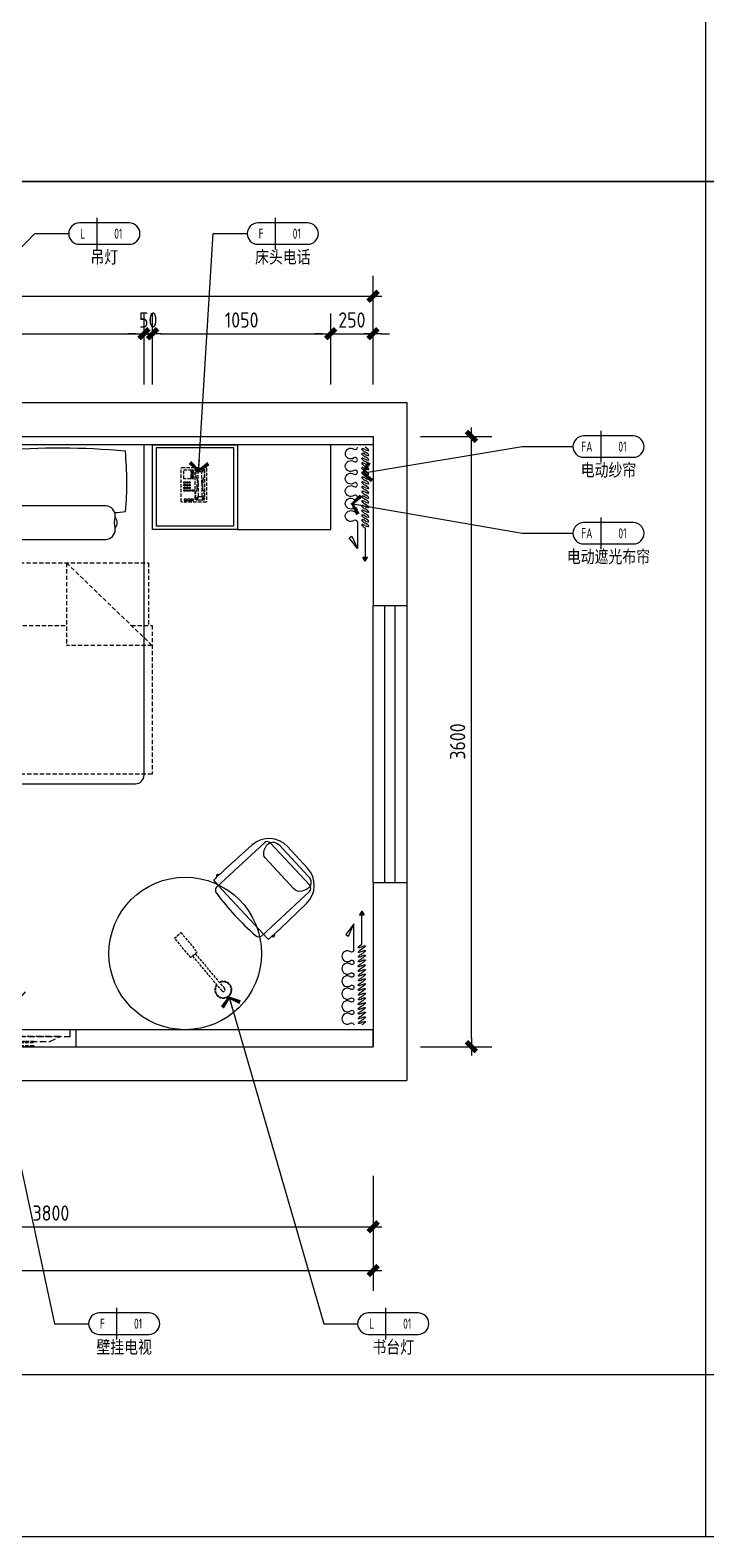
# Model space of a CAD drawing. Extents: x 220391 to 385981, y 332279 to 483868.
# Drawn here: x 251812 to 255798, y 443877 to 452768 of the extents above; entities that cross this region are included whole.
import ezdxf
from ezdxf.enums import TextEntityAlignment as Align

# ---------------------------------------------------------------- set-up
doc = ezdxf.new("R2010")
doc.units = 0
doc.header["$MEASUREMENT"] = 0
for name, pattern in [('ACAD_ISO03W100', [30, 12, -18]), ('DOM-虚线', [0.35, 0.25, -0.1]), ('HIDDEN', [0.375, 0.25, -0.125, 0, 0])]:
    doc.linetypes.add(name, pattern=pattern)
for name, color, linetype in [('0-索引文字', 50, 'Continuous'), ('2主物线', 197, 'Continuous'), ('EL-造型看线-特细(0.07)-DOM', 8, 'Continuous'), ('F-固定家具(0.25)-DOM', 2, 'Continuous'), ('F-平面灯具(0.15)-DOM', 1, 'Continuous'), ('F-活动家私(0.25)-DOM', 51, 'Continuous'), ('F-窗帘(0.12)-DOM', 120, 'Continuous'), ('墙壁', 160, 'Continuous')]:
    doc.layers.add(name, color=color, linetype=linetype)
doc.styles.add('DOM-romans.shx', font='dim.shx')
doc.styles.add('st', font='', dxfattribs={"width": 0.7})
doc.styles.add('家具平面底图$0$st', font='')
doc.styles.get('st').set_extended_font_data('SimSun')
doc.styles.get('家具平面底图$0$st').set_extended_font_data('YouYuan')
doc.dimstyles.new('DOM_DIM_1 80', dxfattribs={"dimscale": 60, "dimtxt": 1.5, "dimasz": 0.8, "dimexe": 2, "dimexo": 1.5, "dimgap": 0.6, "dimtad": 1, "dimdec": 0, "dimrnd": 5, "dimzin": 12, "dimdsep": 46, "dimtxsty": 'DOM-romans.shx', "dimblk": 'DOM_Dimension_Tick', "dimcen": 0.125, "dimclrd": 44, "dimclre": 44, "dimclrt": 50, "dimadec": 0, "dimazin": 0, "dimtfac": 1, "dimtdec": 0, "dimtix": 1, "dimtmove": 2, "dimatfit": 3, "dimldrblk": 'DOM_Leader_Arrow', "dimfxl": 0, "dimtvp": 1, "dimtolj": 1, "dimtzin": 0, "dimarcsym": 0})

# ---------------------------------------------------------------- blocks, each defined once
blk = doc.blocks.new('ehrhhh')
at = {"color": 0}
for p, q in [((304158.8, 466871.5), (304158.8, 474869.8)), ((292356.6, 467829.6), (315961.1, 467829.6))]:
    blk.add_line(p, q, dxfattribs=at)
blk.add_lwpolyline([(292356.6, 474869.8), (315961.1, 474869.8), (315961.1, 466871.5), (292356.6, 466871.5)], close=True, dxfattribs=at)
blk = doc.blocks.new('eahrhrhh')
at = {"color": 1}
blk.add_wipeout([(-900, 0), (900, 0), (900, -696.9), (926.1, -696.9), (926.1, -1065.3), (947.8, -1065.3), (947.8, -1942.7), (900, -1942.7), (900, -1950), (898.6, -1961.8), (893.2, -1975.1), (885.4, -1985.4), (874.4, -1993.6), (861.8, -1998.6), (850, -2000), (837.3, -2000), (-850, -2000), (-866.5, -1997.2), (-878.4, -1991.2), (-885.4, -1985.4), (-893.5, -1974.6), (-897.6, -1965.4), (-899.5, -1956.8), (-900, -1950)], dxfattribs=at)
at = {"color": 8, "linetype": 'HIDDEN', "ltscale": 100}
for p in [(443.2, -696.9), (947.8, -1184)]:
    blk.add_line(p, (443.2, -1184), dxfattribs=at)
blk.add_lwpolyline([(-900, 0), (-900, -1950, 0.414214), (-850, -2000), (850, -2000, 0.414214), (900, -1950), (900, 0)], format="xyb", close=True)
at = {"color": 8}
for points in [[(-720.3, -426.5, 0.307692), (-720.3, -491.5, -1.888889)], [(-144.6, -559), (-665.9, -559, -0.392708), (-720.9, -499.8, -0.035252), (-720.3, -491.5, 0.092308), (-720.3, -426.5, -0.035252), (-720.9, -418.1, -0.392708), (-665.9, -359), (-144.6, -359, -0.392708), (-89.7, -418.1, -0.035252), (-90.3, -426.5, 0.092308), (-90.3, -491.5, -0.035252), (-89.7, -499.8, -0.392708), (-144.6, -559, 27.022466)], [(-90.3, -426.5, -0.307692), (-90.3, -491.5, 1.888889)], [(99.3, -426.5, 0.307692), (99.3, -491.5, -1.888889)], [(153.7, -559), (675, -559, 0.392708), (729.9, -499.8, 0.035252), (729.3, -491.5, -0.092308), (729.3, -426.5, 0.035252), (729.9, -418.1, 0.392708), (675, -359), (153.7, -359, 0.392708), (98.8, -418.1, 0.035252), (99.3, -426.5, -0.092308), (99.3, -491.5, 0.035252), (98.8, -499.8, 0.392708), (153.7, -559, -27.022466)], [(729.3, -426.5, -0.307692), (729.3, -491.5, 1.888889)]]:
    blk.add_lwpolyline(points, format="xyb", dxfattribs=at)
at = {"color": 8, "linetype": 'HIDDEN', "ltscale": 100}
for points in [[(-918.8, -1065.3), (-918.8, -696.9), (926.1, -696.9), (926.1, -1065.3)], [(443.2, -696.9), (947.8, -1184)], [(824.8, -1065.3), (947.8, -1065.3), (947.8, -1942.7), (-940.5, -1942.7), (-940.5, -1065.3), (443.2, -1065.3)]]:
    blk.add_lwpolyline(points, dxfattribs=at)
at = {"color": 8}
for centre, radius, start, end in [((1123, -224.7), 1912.9, 174.39105, 185.04685), ((-384.8, -4244.7), 4225.5, 85.19831, 95.37714), ((-1934.1, -229), 1912.9, 354.72401, 5.85099), ((1943.1, -229), 1912.9, 174.14901, 185.27599), ((393.9, -4244.7), 4225.5, 84.62286, 94.80169), ((-1113.9, -224.7), 1912.9, 354.95315, 5.60895), ((-368.5, 3293.2), 3709.4, 263.5905, 264.59393), ((-318.5, 3293.2), 3709.4, 273.52528, 274.47157), ((327.5, 3293.2), 3709.4, 265.52843, 266.47472), ((377.5, 3293.2), 3709.4, 275.40607, 276.4095)]:
    blk.add_arc(centre, radius, start, end, dxfattribs=at)
at = {"layer": 'F-活动家私(0.25)-DOM', "color": 8, "style": '家具平面底图$0$st', "width": 0.8}
blk.add_text('1800*2000', height=100, rotation=270, dxfattribs=at).set_placement((-782.2, -1507.5), align=Align.MIDDLE_CENTER)
blk = doc.blocks.new('A$C3f9b4c59')
at = {"layer": 'F-活动家私(0.25)-DOM'}
blk.add_blockref('eahrhrhh', (0, 0), dxfattribs=at)
blk = doc.blocks.new('ehrhhsss')
at = {"layer": 'F-活动家私(0.25)-DOM', "color": 8, "linetype": 'DOM-虚线', "ltscale": 80}
for p, q in [((301231.8, 416361.5), (301234.6, 416364.4)), ((301231.8, 416163.2), (301231.8, 416361.5)), ((301234.6, 416364.4), (301378.3, 416364.4)), ((301246.1, 416298.3), (301246.1, 416351.4)), ((301246.1, 416351.4), (301287.8, 416351.4)), ((301287.8, 416351.4), (301287.8, 416298.3)), ((301292.1, 416348.6), (301292.1, 416344.2)), ((301303.6, 416348.6), (301292.1, 416348.6)), ((301292.1, 416344.2), (301303.6, 416344.2)), ((301303.6, 416339.9), (301292.1, 416339.9)), ((301292.1, 416339.9), (301292.1, 416335.6)), ((301292.1, 416335.6), (301303.6, 416335.6)), ((301303.6, 416331.3), (301292.1, 416331.3)), ((301292.1, 416331.3), (301292.1, 416327)), ((301292.1, 416327), (301303.6, 416327)), ((301303.6, 416322.7), (301292.1, 416322.7)), ((301292.1, 416322.7), (301292.1, 416318.4)), ((301303.6, 416344.2), (301303.6, 416348.6)), ((301303.6, 416335.6), (301303.6, 416339.9)), ((301303.6, 416327), (301303.6, 416331.3)), ((301303.6, 416318.4), (301303.6, 416322.7)), ((301313.7, 416352.9), (301319.4, 416360)), ((301313.7, 416179), (301313.7, 416352.9)), ((301319.4, 416355.7), (301318, 416350)), ((301318, 416350), (301318, 416311.2)), ((301318, 416350), (301330.9, 416337.1)), ((301319.4, 416360), (301362.5, 416360)), ((301325.2, 416358.6), (301319.4, 416355.7)), ((301325.2, 416358.6), (301359.6, 416358.6)), ((301332.3, 416339.9), (301325.2, 416358.6)), ((301330.9, 416337.1), (301332.3, 416339.9)), ((301330.9, 416272.4), (301330.9, 416337.1)), ((301352.5, 416339.9), (301332.3, 416339.9)), ((301352.5, 416339.9), (301359.6, 416358.6)), ((301353.9, 416337.1), (301352.5, 416339.9)), ((301366.8, 416350), (301353.9, 416337.1)), ((301353.9, 416272.4), (301353.9, 416337.1)), ((301359.6, 416358.6), (301365.4, 416355.7)), ((301362.5, 416360), (301369.7, 416352.9)), ((301365.4, 416355.7), (301366.8, 416350)), ((301366.8, 416350), (301366.8, 416311.2)), ((301369.7, 416352.9), (301369.7, 416180.4)), ((301378.3, 416364.4), (301381.2, 416361.5)), ((301381.2, 416361.5), (301381.2, 416163.2)), ((301287.8, 416298.3), (301246.1, 416298.3)), ((301247.6, 416281), (301256.2, 416281)), ((301247.6, 416272.4), (301247.6, 416281)), ((301256.2, 416272.4), (301247.6, 416272.4)), ((301247.6, 416265.2), (301256.2, 416265.2)), ((301247.6, 416256.6), (301247.6, 416265.2)), ((301256.2, 416256.6), (301247.6, 416256.6)), ((301247.6, 416249.4), (301256.2, 416249.4)), ((301247.6, 416240.8), (301247.6, 416249.4)), ((301256.2, 416240.8), (301247.6, 416240.8)), ((301247.6, 416233.6), (301256.2, 416233.6)), ((301247.6, 416225), (301247.6, 416233.6)), ((301256.2, 416281), (301256.2, 416272.4)), ((301256.2, 416265.2), (301256.2, 416256.6)), ((301256.2, 416249.4), (301256.2, 416240.8)), ((301256.2, 416233.6), (301256.2, 416225)), ((301261.9, 416281), (301270.6, 416281)), ((301261.9, 416272.4), (301261.9, 416281)), ((301270.6, 416272.4), (301261.9, 416272.4)), ((301261.9, 416265.2), (301270.6, 416265.2)), ((301261.9, 416256.6), (301261.9, 416265.2)), ((301270.6, 416256.6), (301261.9, 416256.6)), ((301261.9, 416249.4), (301270.6, 416249.4)), ((301261.9, 416240.8), (301261.9, 416249.4)), ((301270.6, 416240.8), (301261.9, 416240.8)), ((301261.9, 416233.6), (301270.6, 416233.6)), ((301261.9, 416225), (301261.9, 416233.6)), ((301270.6, 416281), (301270.6, 416272.4)), ((301270.6, 416265.2), (301270.6, 416256.6)), ((301270.6, 416249.4), (301270.6, 416240.8)), ((301270.6, 416233.6), (301270.6, 416225)), ((301276.3, 416272.4), (301276.3, 416281)), ((301276.3, 416281), (301284.9, 416281)), ((301284.9, 416272.4), (301276.3, 416272.4)), ((301276.3, 416265.2), (301284.9, 416265.2)), ((301276.3, 416256.6), (301276.3, 416265.2)), ((301284.9, 416256.6), (301276.3, 416256.6)), ((301276.3, 416240.8), (301276.3, 416249.4)), ((301276.3, 416249.4), (301284.9, 416249.4)), ((301284.9, 416240.8), (301276.3, 416240.8)), ((301276.3, 416233.6), (301284.9, 416233.6)), ((301276.3, 416225), (301276.3, 416233.6)), ((301284.9, 416281), (301284.9, 416272.4)), ((301284.9, 416265.2), (301284.9, 416256.6)), ((301284.9, 416249.4), (301284.9, 416240.8)), ((301284.9, 416233.6), (301284.9, 416225)), ((301292.1, 416318.4), (301303.6, 416318.4)), ((301303.6, 416314.1), (301292.1, 416314.1)), ((301292.1, 416314.1), (301292.1, 416309.8)), ((301292.1, 416309.8), (301303.6, 416309.8)), ((301303.6, 416305.4), (301292.1, 416305.4)), ((301292.1, 416305.4), (301292.1, 416301.1)), ((301292.1, 416301.1), (301303.6, 416301.1)), ((301293.6, 416225), (301293.6, 416233.6)), ((301293.6, 416233.6), (301305, 416233.6)), ((301303.6, 416309.8), (301303.6, 416314.1)), ((301303.6, 416301.1), (301303.6, 416305.4)), ((301305, 416233.6), (301305, 416225)), ((301318, 416311.2), (301320.9, 416304)), ((301320.9, 416304), (301325.2, 416296.8)), ((301320.9, 416227.9), (301325.2, 416235)), ((301325.2, 416296.8), (301326.6, 416286.8)), ((301325.2, 416235), (301326.6, 416245.1)), ((301326.6, 416286.8), (301326.6, 416272.4)), ((301326.6, 416245.1), (301326.6, 416272.4)), ((301330.9, 416272.4), (301330.9, 416194.8)), ((301353.9, 416272.4), (301353.9, 416194.8)), ((301359.6, 416296.8), (301358.2, 416286.8)), ((301358.2, 416286.8), (301358.2, 416272.4)), ((301358.2, 416245.1), (301358.2, 416272.4)), ((301359.6, 416235), (301358.2, 416245.1)), ((301364, 416304), (301359.6, 416296.8)), ((301364, 416227.9), (301359.6, 416235)), ((301366.8, 416311.2), (301364, 416304)), ((301234.6, 416160.3), (301231.8, 416163.2)), ((301378.3, 416160.3), (301234.6, 416160.3)), ((301256.2, 416225), (301247.6, 416225)), ((301249, 416179), (301249, 416170.4)), ((301263.4, 416179), (301249, 416179)), ((301249, 416170.4), (301263.4, 416170.4)), ((301270.6, 416225), (301261.9, 416225)), ((301263.4, 416170.4), (301263.4, 416179)), ((301269.1, 416179), (301269.1, 416170.4)), ((301283.5, 416179), (301269.1, 416179)), ((301269.1, 416170.4), (301283.5, 416170.4)), ((301284.9, 416225), (301276.3, 416225)), ((301283.5, 416170.4), (301283.5, 416179)), ((301303.6, 416179), (301289.2, 416179)), ((301289.2, 416179), (301289.2, 416170.4)), ((301289.2, 416170.4), (301303.6, 416170.4)), ((301305, 416225), (301293.6, 416225)), ((301303.6, 416170.4), (301303.6, 416179)), ((301320.9, 416171.8), (301313.7, 416179)), ((301318, 416220.7), (301320.9, 416227.9)), ((301318, 416181.9), (301318, 416220.7)), ((301318, 416181.9), (301330.9, 416194.8)), ((301319.4, 416176.1), (301318, 416181.9)), ((301325.2, 416173.3), (301319.4, 416176.1)), ((301341.1, 416171.8), (301320.9, 416171.8)), ((301362.5, 416171.8), (301320.9, 416171.8)), ((301332.3, 416191.9), (301325.2, 416173.3)), ((301325.2, 416173.3), (301341, 416173.3)), ((301325.2, 416173.3), (301359.6, 416173.3)), ((301330.9, 416194.8), (301332.3, 416191.9)), ((301352.5, 416191.9), (301332.3, 416191.9)), ((301353.9, 416194.8), (301352.5, 416191.9)), ((301352.5, 416191.9), (301359.6, 416173.3)), ((301366.8, 416181.9), (301353.9, 416194.8)), ((301359.6, 416173.3), (301365.4, 416176.1)), ((301369.7, 416180.4), (301362.5, 416171.8)), ((301366.8, 416220.7), (301364, 416227.9)), ((301365.4, 416176.1), (301366.8, 416181.9)), ((301366.8, 416181.9), (301366.8, 416220.7)), ((301381.2, 416163.2), (301378.3, 416160.3))]:
    blk.add_line(p, q, dxfattribs=at)
blk = doc.blocks.new('A$C1b9db060')
blk.add_lwpolyline([(-138.9, 264.5, 0.007594), (-151.5, 265.1, 0.00592), (-176.7, 265.6, 0.006339), (-227.1, 265.4), (-470.9, 261.5, 0.409863), (-633, 97.2), (-633, -96.8, 0.409863), (-470.9, -261.2), (-227.1, -265, 0.005917), (-176.7, -265.3, 0.006762), (-151.5, -264.7, 0.007594), (-138.9, -264.2)], format="xyb")
for points in [[(-111.1, 217.6), (-539.2, 217.6)], [(-126.6, 262.6), (-126.6, 262.1)], [(-126.6, 262.1), (-126.6, 250.7), (-126.6, 217.6)], [(-126.6, 218.2), (-126.6, 217.7)], [(-567.2, 188.3), (-567.2, -188.3)], [(-539.2, -217.6), (-111.1, -217.6)], [(-126.6, -261.8), (-126.6, -217.6)], [(-126.6, -261.8), (-126.6, -262.3)]]:
    blk.add_lwpolyline(points)
at = {"color": 8}
for points in [[(-179, 265.6), (-173.8, 272.5)], [(-126.6, -218), (-126.6, -217.6), (-126.6, 217.7)], [(-600.8, -141.4), (-600.8, 135.3)], [(-525, 191.8), (-504.5, 182.7)], [(-474.6, 135.3), (-474.6, -141.4)], [(-504.5, -182.3), (-535.5, -195)], [(-173.8, -272.2), (-179, -265.3)]]:
    blk.add_lwpolyline(points, dxfattribs=at)
for points in [[(-159.6, 265.3, 0.509249), (-167.3, 275.8, 0.497128), (-175, 265.6)], [(-175, -265.3, 0.497067), (-167.3, -275.5, 0.509249), (-159.6, -265)]]:
    blk.add_lwpolyline(points, format="xyb", dxfattribs=at)
blk.add_arc((-1823.6, 0), 1750.6, 353.82571, 6.17429)
for points in [[(-539.2, 217.6), (-554.6, 217.6), (-567.2, 204.4), (-567.2, 188.3)], [(-129.6, 263.6), (-132.7, 264.1), (-135.8, 264.3), (-138.9, 264.5)], [(-126.6, 262.6), (-126.6, 264.6), (-128.5, 263.5), (-129.6, 263.6)], [(-83.2, 188.3), (-85, 204.3), (-95.7, 217.6), (-111.1, 217.6)], [(-567.2, -188.3), (-567.2, -204.4), (-554.6, -217.6), (-539.2, -217.6)], [(-111.1, -217.6), (-95.7, -217.6), (-84.8, -204.3), (-83.2, -188.3)], [(-138.9, -264.2), (-135.8, -264), (-132.7, -263.8), (-129.6, -263.3)], [(-129.6, -263.3), (-128.5, -263.1), (-126.6, -264.2), (-126.6, -262.3)]]:
    blk.add_open_spline(points, degree=3)
for points in [[(-175.3, 268.4), (-175.3, 268.4), (-175.3, 268.3), (-175.3, 268.3)], [(-600.8, 135.3), (-600, 171), (-584.8, 194), (-546.5, 196.5)], [(-546.5, 196.5), (-535.5, 195.3), (-530.7, 194.1), (-525, 191.8)], [(-504.5, 182.7), (-484.6, 171.6), (-475.5, 155.4), (-474.6, 135.3)], [(-535.5, -195), (-571.8, -200.3), (-598, -178.5), (-600.8, -141.4)], [(-474.6, -141.4), (-475.4, -156.3), (-484.8, -170.1), (-504.5, -182.3)], [(-175.3, -267.9), (-175.3, -268), (-175.3, -268), (-175.3, -268.1)]]:
    blk.add_open_spline(points, degree=3, dxfattribs=at)
blk = doc.blocks.new('布帘及纱帘平面-DW')
at = {"layer": 'F-窗帘(0.12)-DOM', "color": 1, "linetype": 'Continuous'}
for p, q in [((-670, -32791.5), (-515.2, -32791.5)), ((-515.2, -32791.5), (-578.7, -32743.6)), ((-637.2, -32837.5), (-441.5, -32837.5))]:
    blk.add_line(p, q, dxfattribs=at)
at = {"layer": 'F-窗帘(0.12)-DOM', "color": 1, "linetype": 'Continuous', "flags": 128}
for points in [[(-965.3, -32791.5, -0.608416), (-975.9, -32771.1, 0.608416), (-1002.2, -32720.2, 0.608416), (-1028.5, -32771.1, -1.932003), (-1049.7, -32771.1, 0.608416), (-1076, -32720.3, 0.608416), (-1102.3, -32771.1, -0.608485), (-1112.9, -32791.6, -0.608485)], [(-670, -32791.5, -0.608416), (-680.6, -32771.1, 0.608416), (-707, -32720.2, 0.608416), (-733.3, -32771.1, -1.932003), (-754.4, -32771.1, 0.608416), (-780.8, -32720.2, 0.608416), (-807.1, -32771.1, -1.932003), (-828.2, -32771.1, 0.608416), (-854.6, -32720.2, 0.608416), (-880.9, -32771.1, -1.932003), (-902, -32771.1, 0.608416), (-928.4, -32720.2, 0.608416), (-954.7, -32771.1, -0.608416), (-965.3, -32791.5, 0.608416)]]:
    blk.add_lwpolyline(points, format="xyb", dxfattribs=at)
at = {"layer": 'F-窗帘(0.12)-DOM', "color": 1, "linetype": 'Continuous'}
for points in [[(-578.7, -32743.6), (-588, -32758.8), (-515.2, -32791.5)], [(-441.5, -32837.5), (-461.9, -32824.2), (-466.2, -32828.4), (-441.5, -32837.5)], [(-441.5, -32837.5), (-461.9, -32850.9), (-466.2, -32846.6), (-441.5, -32837.5)]]:
    blk.add_lwpolyline(points, dxfattribs=at)
at = {"layer": 'F-窗帘(0.12)-DOM', "color": 1, "linetype": 'Continuous', "extrusion": (0, 0, -1)}
for centre, start_param, end_param in [((-1105.9, -32837.6), 1.716714, 4.858306), ((-1091.9, -32837.6), -1.424879, 1.716714), ((-1077.9, -32837.6), 1.716714, 4.858306), ((-1063.9, -32837.6), -1.424879, 1.716714), ((-1049.9, -32837.6), 1.716714, 4.858306), ((-1036, -32837.6), -1.424879, 1.716714), ((-1022, -32837.6), 1.716714, 4.858306), ((-1008, -32837.6), -1.424879, 1.716714), ((-994, -32837.6), 1.716714, 4.858306), ((-980, -32837.6), -1.424879, 1.716714), ((-966, -32837.6), 1.716714, 4.858306), ((-952, -32837.6), -1.424879, 1.716714), ((-938, -32837.6), 1.716714, 4.858306), ((-924, -32837.6), -1.424879, 1.716714), ((-910, -32837.6), 1.716714, 4.858306), ((-896, -32837.6), -1.424879, 1.716714), ((-882, -32837.6), 1.716714, 4.858306), ((-868.1, -32837.6), -1.424879, 1.716714), ((-854.1, -32837.6), 1.716714, 4.858306), ((-840.1, -32837.6), -1.424879, 1.716714), ((-826.1, -32837.6), 1.716714, 4.858306), ((-812.1, -32837.6), -1.424879, 1.716714), ((-798.1, -32837.6), 1.716714, 4.858306), ((-784.1, -32837.6), -1.424879, 1.716714), ((-770.1, -32837.6), 1.716714, 4.858306), ((-756.1, -32837.6), -1.424879, 1.716714), ((-742.1, -32837.6), 1.716714, 4.858306), ((-728.1, -32837.6), -1.424879, 1.716714), ((-714.1, -32837.6), 1.716714, 4.858306), ((-700.2, -32837.6), -1.424879, 1.716714), ((-686.2, -32837.6), 1.716714, 4.858306), ((-672.2, -32837.6), -1.424879, 1.716714), ((-658.2, -32837.6), 1.716714, 4.858306), ((-644.2, -32837.5), -1.424879, 1.716714)]:
    blk.add_ellipse(centre, major_axis=(-12, 20.8), ratio=0.254545, start_param=start_param, end_param=end_param, dxfattribs=at)
blk = doc.blocks.new('dfsgdgfaag')
at = {"layer": 'EL-造型看线-特细(0.07)-DOM', "color": 250, "linetype": 'DOM-虚线', "ltscale": 80}
for p, q in [((-158.7, -6), (158.2, -30)), ((-158.2, 0), (158.7, -24))]:
    blk.add_line(p, q, dxfattribs=at)
for points in [[(-250, -6), (250, -6), (250, 0), (-250, 0)], [(250, -30), (-250, -30), (-250, -24), (250, -24)]]:
    blk.add_lwpolyline(points, close=True, dxfattribs=at)
for centre, radius in [((-158.4, -3), 5), ((-158.4, -3), 3), ((158.4, -27), 5), ((158.4, -27), 3)]:
    blk.add_circle(centre, radius, dxfattribs=at)
blk = doc.blocks.new('A$Cb127100c')
at = {"layer": 'F-固定家具(0.25)-DOM', "color": 8, "linetype": 'DOM-虚线', "ltscale": 150}
for q in [(-204.8, 226.9), (204.8, 226.9)]:
    blk.add_line((0, 0), q, dxfattribs=at)
for points in [[(-464.5, 0), (464.5, 0), (464.5, -40), (-464.5, -40)], [(-404.5, -40), (404.5, -40), (344.5, -70), (-344.5, -70)]]:
    blk.add_lwpolyline(points, close=True, dxfattribs=at)
at = {"layer": 'EL-造型看线-特细(0.07)-DOM', "color": 250, "rotation": 180}
blk.add_blockref('dfsgdgfaag', (0, -100), dxfattribs=at)
blk = doc.blocks.new('DOM_Dimension_Tick')
at = {"color": 0, "linetype": 'ByBlock'}
for p, q in [((-1.09, 0), (0, 0)), ((0, 0), (1.09, 0))]:
    blk.add_line(p, q, dxfattribs=at)
at = {"color": 0, "linetype": 'Continuous', "const_width": 0.608}
blk.add_lwpolyline([(-0.61, -0.61), (0.61, 0.61)], dxfattribs=at)
blk = doc.blocks.new('*D908')
at = {"color": 44, "lineweight": -2, "transparency": 16777216}
for p, q in [((250683.6, 450676.9), (250683.6, 451096.9)), ((252483.6, 450676.9), (252483.6, 451096.9)), ((250731.6, 450976.9), (252435.6, 450976.9))]:
    blk.add_line(p, q, dxfattribs=at)
at = {"layer": 'Defpoints', "color": 0, "transparency": 16777216}
for p in [(252483.6, 450976.9), (250683.6, 450320.9), (252483.6, 450320.9, 0)]:
    blk.add_point(p, dxfattribs=at)
at = {"color": 44, "lineweight": -2, "transparency": 16777216, "xscale": 48, "yscale": 48, "zscale": 48, "rotation": 180}
blk.add_blockref('DOM_Dimension_Tick', (250683.6, 450976.9), dxfattribs=at)
at = {"color": 44, "lineweight": -2, "transparency": 16777216, "xscale": 48, "yscale": 48, "zscale": 48}
blk.add_blockref('DOM_Dimension_Tick', (252483.6, 450976.9), dxfattribs=at)
at = {"color": 50, "transparency": 16777216, "insert": (251583.6, 451057.9), "char_height": 90, "attachment_point": 5, "style": 'DOM-romans.shx'}
blk.add_mtext('\\A1;1800', dxfattribs=at)
blk = doc.blocks.new('DOM_Leader_Arrow')
at = {"color": 0, "linetype": 'ByBlock'}
blk.add_line((0, 0), (-1.5, 0), dxfattribs=at)
for points in [[(-1.29, 1), (-0.89, 1.28), (-0.36, 0), (0, 0)], [(-1.29, -1), (-0.89, -1.28), (-0.36, 0), (0, 0)]]:
    blk.add_solid(points, dxfattribs=at)
blk = doc.blocks.new('*D909')
at = {"color": 44, "lineweight": -2, "transparency": 16777216}
for p, q in [((252483.6, 450676.9), (252483.6, 451096.9)), ((252533.6, 450676.9), (252533.6, 451096.9)), ((252435.6, 450976.9), (252387.6, 450976.9)), ((252483.6, 450976.9), (252533.6, 450976.9)), ((252581.6, 450976.9), (252629.6, 450976.9))]:
    blk.add_line(p, q, dxfattribs=at)
at = {"layer": 'Defpoints', "color": 0, "transparency": 16777216}
for p in [(252533.6, 450976.9), (252483.6, 450320.9, 0), (252533.6, 450320.9)]:
    blk.add_point(p, dxfattribs=at)
at = {"color": 44, "lineweight": -2, "transparency": 16777216, "xscale": 48, "yscale": 48, "zscale": 48}
blk.add_blockref('DOM_Dimension_Tick', (252483.6, 450976.9), dxfattribs=at)
at = {"color": 44, "lineweight": -2, "transparency": 16777216, "xscale": 48, "yscale": 48, "zscale": 48, "rotation": 180}
blk.add_blockref('DOM_Dimension_Tick', (252533.6, 450976.9), dxfattribs=at)
at = {"color": 50, "transparency": 16777216, "insert": (252508.6, 451057.9), "char_height": 90, "attachment_point": 5, "style": 'DOM-romans.shx'}
blk.add_mtext('\\A1;50', dxfattribs=at)
blk = doc.blocks.new('*D910')
at = {"color": 44, "lineweight": -2, "transparency": 16777216}
for p, q in [((252533.6, 450676.9), (252533.6, 451096.9)), ((253585, 450676.9), (253585, 451096.9)), ((252581.6, 450976.9), (253537, 450976.9))]:
    blk.add_line(p, q, dxfattribs=at)
at = {"layer": 'Defpoints', "color": 0, "transparency": 16777216}
for p in [(253585, 450976.9), (252533.6, 450320.9), (253585, 450320.9)]:
    blk.add_point(p, dxfattribs=at)
at = {"color": 44, "lineweight": -2, "transparency": 16777216, "xscale": 48, "yscale": 48, "zscale": 48, "rotation": 180}
blk.add_blockref('DOM_Dimension_Tick', (252533.6, 450976.9), dxfattribs=at)
at = {"color": 44, "lineweight": -2, "transparency": 16777216, "xscale": 48, "yscale": 48, "zscale": 48}
blk.add_blockref('DOM_Dimension_Tick', (253585, 450976.9), dxfattribs=at)
at = {"color": 50, "transparency": 16777216, "insert": (253059.3, 451057.9), "char_height": 90, "attachment_point": 5, "style": 'DOM-romans.shx'}
blk.add_mtext('\\A1;1050', dxfattribs=at)
blk = doc.blocks.new('*D911')
at = {"color": 44, "lineweight": -2, "transparency": 16777216}
for p, q in [((253585, 450676.9), (253585, 451096.9)), ((253835, 450676.9), (253835, 451096.9)), ((253537, 450976.9), (253489, 450976.9)), ((253585, 450976.9), (253835, 450976.9)), ((253883, 450976.9), (253931, 450976.9))]:
    blk.add_line(p, q, dxfattribs=at)
at = {"layer": 'Defpoints', "color": 0, "transparency": 16777216}
for p in [(253835, 450976.9), (253585, 450320.9), (253835, 450320.9)]:
    blk.add_point(p, dxfattribs=at)
at = {"color": 44, "lineweight": -2, "transparency": 16777216, "xscale": 48, "yscale": 48, "zscale": 48}
blk.add_blockref('DOM_Dimension_Tick', (253585, 450976.9), dxfattribs=at)
at = {"color": 44, "lineweight": -2, "transparency": 16777216, "xscale": 48, "yscale": 48, "zscale": 48, "rotation": 180}
blk.add_blockref('DOM_Dimension_Tick', (253835, 450976.9), dxfattribs=at)
at = {"color": 50, "transparency": 16777216, "insert": (253710, 451057.9), "char_height": 90, "attachment_point": 5, "style": 'DOM-romans.shx'}
blk.add_mtext('\\A1;250', dxfattribs=at)
blk = doc.blocks.new('*D912')
at = {"color": 44, "lineweight": -2, "transparency": 16777216}
for p, q in [((246533.7, 450897.8), (246533.7, 451317.8)), ((253835, 450897.8), (253835, 451317.8)), ((246581.7, 451197.8), (253787, 451197.8))]:
    blk.add_line(p, q, dxfattribs=at)
at = {"layer": 'Defpoints', "color": 0, "transparency": 16777216}
for p in [(253835, 451197.8), (246533.7, 450798.8), (253835, 450798.8)]:
    blk.add_point(p, dxfattribs=at)
at = {"color": 44, "lineweight": -2, "transparency": 16777216, "xscale": 48, "yscale": 48, "zscale": 48, "rotation": 180}
blk.add_blockref('DOM_Dimension_Tick', (246533.7, 451197.8), dxfattribs=at)
at = {"color": 44, "lineweight": -2, "transparency": 16777216, "xscale": 48, "yscale": 48, "zscale": 48}
blk.add_blockref('DOM_Dimension_Tick', (253835, 451197.8), dxfattribs=at)
at = {"color": 50, "transparency": 16777216, "insert": (250184.4, 451278.8), "char_height": 90, "attachment_point": 5, "style": 'DOM-romans.shx'}
blk.add_mtext('\\A1;7300', dxfattribs=at)
blk = doc.blocks.new('*D921')
at = {"color": 44, "lineweight": -2, "transparency": 16777216}
for p, q in [((250033.7, 446006.5), (250033.7, 445586.5)), ((253835, 446006.5), (253835, 445586.5)), ((250081.7, 445706.5), (253787, 445706.5))]:
    blk.add_line(p, q, dxfattribs=at)
at = {"layer": 'Defpoints', "color": 0, "transparency": 16777216}
for p in [(250033.7, 447440.7), (253835, 446890.7), (253835, 445706.5)]:
    blk.add_point(p, dxfattribs=at)
at = {"color": 44, "lineweight": -2, "transparency": 16777216, "xscale": 48, "yscale": 48, "zscale": 48, "rotation": 180}
blk.add_blockref('DOM_Dimension_Tick', (250033.7, 445706.5), dxfattribs=at)
at = {"color": 44, "lineweight": -2, "transparency": 16777216, "xscale": 48, "yscale": 48, "zscale": 48}
blk.add_blockref('DOM_Dimension_Tick', (253835, 445706.5), dxfattribs=at)
at = {"color": 50, "transparency": 16777216, "insert": (251934.4, 445787.5), "char_height": 90, "attachment_point": 5, "style": 'DOM-romans.shx'}
blk.add_mtext('\\A1;3800', dxfattribs=at)
blk = doc.blocks.new('*D922')
at = {"color": 44, "lineweight": -2, "transparency": 16777216}
for p, q in [((246333.7, 445706.5), (246333.7, 445328.9)), ((253835, 445706.5), (253835, 445328.9)), ((246381.7, 445448.9), (253787, 445448.9))]:
    blk.add_line(p, q, dxfattribs=at)
at = {"layer": 'Defpoints', "color": 0, "transparency": 16777216}
for p in [(246333.7, 445796.5), (253835, 445796.5), (253835, 445448.9)]:
    blk.add_point(p, dxfattribs=at)
at = {"color": 44, "lineweight": -2, "transparency": 16777216, "xscale": 48, "yscale": 48, "zscale": 48, "rotation": 180}
blk.add_blockref('DOM_Dimension_Tick', (246333.7, 445448.9), dxfattribs=at)
at = {"color": 44, "lineweight": -2, "transparency": 16777216, "xscale": 48, "yscale": 48, "zscale": 48}
blk.add_blockref('DOM_Dimension_Tick', (253835, 445448.9), dxfattribs=at)
at = {"color": 50, "transparency": 16777216, "insert": (250084.4, 445529.9), "char_height": 90, "attachment_point": 5, "style": 'DOM-romans.shx'}
blk.add_mtext('\\A1;7500', dxfattribs=at)
blk = doc.blocks.new('*D923')
at = {"color": 44, "lineweight": -2, "transparency": 16777216}
for p, q in [((254114.9, 450370.9), (254534.9, 450370.9)), ((254414.9, 446817.4), (254414.9, 450322.9)), ((254114.9, 446769.4), (254534.9, 446769.4))]:
    blk.add_line(p, q, dxfattribs=at)
at = {"layer": 'Defpoints', "color": 0, "transparency": 16777216}
for p in [(253835, 450370.9), (254414.9, 450370.9), (253835, 446769.4)]:
    blk.add_point(p, dxfattribs=at)
at = {"color": 44, "lineweight": -2, "transparency": 16777216, "xscale": 48, "yscale": 48, "zscale": 48}
for p, rotation in [((254414.9, 450370.9), 90), ((254414.9, 446769.4), 270)]:
    blk.add_blockref('DOM_Dimension_Tick', p, dxfattribs=dict(at, rotation=rotation))
at = {"color": 50, "transparency": 16777216, "insert": (254333.9, 448570.1), "char_height": 90, "attachment_point": 5, "rotation": 90, "style": 'DOM-romans.shx'}
blk.add_mtext('\\A1;3600', dxfattribs=at)
blk = doc.blocks.new('A$Cfbbf359a')
at = {"layer": 'F-平面灯具(0.15)-DOM', "linetype": 'DOM-虚线', "ltscale": 60}
blk.add_lwpolyline([(-385.4, 166.9), (-244.5, 115.6), (-261.6, 68.6), (-402.5, 119.9)], close=True, dxfattribs=at)
blk.add_lwpolyline([(-249.6, 101.5), (3.4, 9.4, -1), (-3.4, -9.4), (-256.5, 82.7)], format="xyb", close=True, dxfattribs=at)
for radius in [50, 47]:
    blk.add_arc((0, 0), radius, 171.53696, 148.46304, dxfattribs=at)
blk = doc.blocks.new('DOM-立面家具标注符号-002')
blk.add_line((0, 3.1), (0, -3.1))
at = {"color": 150}
blk.add_lwpolyline([(-3.4, 2.1, 1), (-3.4, -2.1), (6.4, -2.1, 1), (6.4, 2.1)], format="xyb", close=True, dxfattribs=at)
at = {"style": 'st', "width": 0.8, "flags": 4}
blk.add_attdef('ITEM6', text='', height=2.5, dxfattribs=at).set_placement((-6, 0), align=Align.MIDDLE_RIGHT)
at = {"style": 'DOM-romans.shx', "width": 0.8}
for tag, flags, p in [('NUM1', 12, (-2.75, 0)), ('NUM2', 4, (4.25, 0)), ('NUM4', 4, (1.5, -4.6)), ('NUM5', 4, (1.5, -7.6))]:
    blk.add_attdef(tag, text='', height=2, dxfattribs=dict(at, flags=flags)).set_placement(p, align=Align.MIDDLE)
at = {"style": 'st', "width": 0.8, "flags": 4}
blk.add_attdef('NUM3', text='', height=2.5, dxfattribs=at).set_placement((9, 0), align=Align.MIDDLE_LEFT)
blk.add_attdef('NUM7', text='', height=2.5, dxfattribs=at).set_placement((1.5, -10.85), align=Align.MIDDLE_CENTER)
blk = doc.blocks.new('DOM-立面家具标注符号')
blk.add_line((0, 3.1), (0, -3.1))
at = {"color": 150}
blk.add_lwpolyline([(-3.4, 2.1, 1), (-3.4, -2.1), (6.4, -2.1, 1), (6.4, 2.1)], format="xyb", close=True, dxfattribs=at)
at = {"style": 'st', "width": 0.8, "flags": 4}
blk.add_attdef('ITEM5', text='', height=2.5, dxfattribs=at).set_placement((-6, 0), align=Align.MIDDLE_RIGHT)
at = {"style": 'DOM-romans.shx', "width": 0.8}
for tag, flags, p in [('NUM1', 12, (-2.75, 0)), ('NUM2', 4, (4.25, 0)), ('NUM4', 4, (1.5, -4.6))]:
    blk.add_attdef(tag, text='', height=2, dxfattribs=dict(at, flags=flags)).set_placement(p, align=Align.MIDDLE)
at = {"style": 'st', "width": 0.8, "flags": 4}
blk.add_attdef('NUM3', text='', height=2.5, dxfattribs=at).set_placement((9, 0), align=Align.MIDDLE_LEFT)
blk.add_attdef('NUM6', text='', height=2.5, dxfattribs=at).set_placement((1.5, -8.35), align=Align.MIDDLE_CENTER)

msp = doc.modelspace()

# ---------------------------------------------------------------- linework, layer by layer
at = {"color": 4}
for p, q in [((253835, 449372.4), (254035, 449372.4)), ((253835, 447739.1), (254035, 447739.1)), ((253835, 447739.1), (253835, 446769.4)), ((254035, 447739.1), (254035, 446569.4)), ((247633.7, 446769.4), (253835, 446769.4)), ((247633.7, 446569.4), (254035, 446569.4))]:
    msp.add_line(p, q, dxfattribs=at)
at = {"color": 3}
for p, q in [((253835, 447739.1), (253835, 449372.4)), ((254035, 449372.4), (254035, 447739.1))]:
    msp.add_line(p, q, dxfattribs=at)
at = {"color": 8}
msp.add_line((252080.6, 446869.4), (251086.6, 446869.4), dxfattribs=at)
at = {"color": 1}
for p, q in [((252080.6, 446869.4), (252080.6, 446769.4)), ((253835, 446869.4), (252080.6, 446869.4)), ((253835, 446769.4), (253835, 446869.4))]:
    msp.add_line(p, q, dxfattribs=at)
at = {"color": 4}
msp.add_lwpolyline([(246733.7, 448419.4), (246333.7, 448419.4), (246333.7, 450570.9), (254035, 450570.9), (254035, 449372.4)], dxfattribs=at)
at = {"color": 2}
msp.add_lwpolyline([(253585, 450320.9), (253034.3, 450320.9), (253034.3, 449820.9), (253585, 449820.9)], close=True, dxfattribs=at)
msp.add_circle((252726.6, 447319.4), 450, dxfattribs=at)
at = {"layer": '2主物线', "color": 3}
for p, q in [((253905, 447739.1), (253905, 449372.4)), ((253965, 447739.1), (253965, 449372.4))]:
    msp.add_line(p, q, dxfattribs=at)

# ---------------------------------------------------------------- block references
at = {"color": 4}
for name, p in [('ehrhhh', (-48360.7, -14996.6)), ('ehrhhh', (-48360.7, -22995)), ('ehrhhsss', (-48528.5, 33822.3, -1044096.2))]:
    msp.add_blockref(name, p, dxfattribs=at)
at = {"color": 4, "rotation": 329.943555993677}
msp.add_blockref('A$Cfbbf359a', (252951.4, 447104.9, 0), dxfattribs=at)
at = {"color": 1, "xscale": -1}
msp.add_blockref('A$Cb127100c', (251583.6, 446869.4), dxfattribs=at)
at = {"layer": '0-索引文字'}
ref = msp.add_blockref('DOM-立面家具标注符号-002', (252204.6, 451567.5), dxfattribs=dict(at, xscale=30, yscale=30, zscale=30))
ref.add_attrib('NUM1', 'L', dxfattribs={"layer": '0', "height": 60, "style": 'DOM-romans.shx', "width": 0.8}).set_placement((252122.1, 451567.5), align=Align.MIDDLE)
ref.add_attrib('NUM2', '01', dxfattribs={"layer": '0', "height": 60, "style": 'DOM-romans.shx', "width": 0.8}).set_placement((252332.1, 451567.5), align=Align.MIDDLE)
ref.add_attrib('NUM7', '吊灯', dxfattribs={"layer": '0', "height": 75, "style": 'st', "width": 0.8}).set_placement((252249.6, 451429.5), align=Align.MIDDLE_CENTER)
ref = msp.add_blockref('DOM-立面家具标注符号-002', (253257.3, 451567.5, -1044096.2), dxfattribs=dict(at, xscale=30, yscale=30, zscale=30))
ref.add_attrib('NUM1', 'F', dxfattribs={"layer": '0', "height": 60, "style": 'DOM-romans.shx', "width": 0.8}).set_placement((253174.8, 451567.5, -1044096.2), align=Align.MIDDLE)
ref.add_attrib('NUM2', '01', dxfattribs={"layer": '0', "height": 60, "style": 'DOM-romans.shx', "width": 0.8}).set_placement((253384.8, 451567.5, -1044096.2), align=Align.MIDDLE)
ref.add_attrib('NUM7', '床头电话', dxfattribs={"layer": '0', "height": 75, "style": 'st', "width": 0.8}).set_placement((253302.3, 451429.5, -1044096.2), align=Align.MIDDLE_CENTER)
ref = msp.add_blockref('DOM-立面家具标注符号-002', (255178.6, 450310.4), dxfattribs=dict(at, xscale=30, yscale=30, zscale=30))
ref.add_attrib('NUM1', 'FA', dxfattribs={"layer": '0', "height": 60, "style": 'DOM-romans.shx', "width": 0.8}).set_placement((255096.1, 450310.4), align=Align.MIDDLE)
ref.add_attrib('NUM2', '01', dxfattribs={"layer": '0', "height": 60, "style": 'DOM-romans.shx', "width": 0.8}).set_placement((255306.1, 450310.4), align=Align.MIDDLE)
ref.add_attrib('NUM7', '电动纱帘', dxfattribs={"layer": '0', "height": 75, "style": 'st', "width": 0.8}).set_placement((255223.6, 450172.4), align=Align.MIDDLE_CENTER)
ref = msp.add_blockref('DOM-立面家具标注符号-002', (255178.6, 449799.3), dxfattribs=dict(at, xscale=30, yscale=30, zscale=30))
ref.add_attrib('NUM1', 'FA', dxfattribs={"layer": '0', "height": 60, "style": 'DOM-romans.shx', "width": 0.8}).set_placement((255096.1, 449799.3), align=Align.MIDDLE)
ref.add_attrib('NUM2', '01', dxfattribs={"layer": '0', "height": 60, "style": 'DOM-romans.shx', "width": 0.8}).set_placement((255306.1, 449799.3), align=Align.MIDDLE)
ref.add_attrib('NUM7', '电动遮光布帘', dxfattribs={"layer": '0', "height": 75, "style": 'st', "width": 0.8}).set_placement((255223.6, 449661.3), align=Align.MIDDLE_CENTER)
ref = msp.add_blockref('DOM-立面家具标注符号-002', (252321.2, 445134.7), dxfattribs=dict(at, xscale=30, yscale=30, zscale=30))
ref.add_attrib('NUM1', 'F', dxfattribs={"layer": '0', "height": 60, "style": 'DOM-romans.shx', "width": 0.8}).set_placement((252238.7, 445134.7), align=Align.MIDDLE)
ref.add_attrib('NUM2', '01', dxfattribs={"layer": '0', "height": 60, "style": 'DOM-romans.shx', "width": 0.8}).set_placement((252448.7, 445134.7), align=Align.MIDDLE)
ref.add_attrib('NUM7', '壁挂电视', dxfattribs={"layer": '0', "height": 75, "style": 'st', "width": 0.8}).set_placement((252366.2, 444996.7), align=Align.MIDDLE_CENTER)
ref = msp.add_blockref('DOM-立面家具标注符号', (253908.9, 445134.7, 0), dxfattribs=dict(at, xscale=30, yscale=30, zscale=30))
ref.add_attrib('NUM1', 'L', dxfattribs={"layer": '0', "height": 60, "style": 'DOM-romans.shx', "width": 0.8}).set_placement((253826.4, 445134.7, 0), align=Align.MIDDLE)
ref.add_attrib('NUM2', '01', dxfattribs={"layer": '0', "height": 60, "style": 'DOM-romans.shx', "width": 0.8}).set_placement((254036.4, 445134.7, 0), align=Align.MIDDLE)
ref.add_attrib('NUM6', '书台灯', dxfattribs={"layer": '0', "height": 75, "style": 'st', "width": 0.8}).set_placement((253953.9, 444996.7, 0), align=Align.MIDDLE_CENTER)
at = {"layer": 'F-活动家私(0.25)-DOM', "xscale": 0.8999999999999999, "yscale": 0.8999999999999999, "zscale": 0.8999999999999999, "rotation": 222.8483566332017}
msp.add_blockref('A$C1b9db060', (252971.6, 447499.4), dxfattribs=at)
at = {"layer": 'F-窗帘(0.12)-DOM', "color": 8, "xscale": -1, "rotation": 90}
msp.add_blockref('布帘及纱帘平面-DW', (220951, 449193.8), dxfattribs=at)
at = {"layer": 'F-窗帘(0.12)-DOM', "color": 8, "rotation": 90.00000000000001}
msp.add_blockref('布帘及纱帘平面-DW', (220930.6, 448010.3), dxfattribs=at)

# ---------------------------------------------------------------- dimensions: what is measured, and where the dimension line sits
at = {"color": 4}
for base, p1, p2, angle, picture, middle in [((253835, 451197.8), (246533.7, 450798.8), (253835, 450798.8), 180, '*D912', (250184.4, 451278.8)), ((253835, 450976.9), (253585, 450320.9), (253835, 450320.9), 180, '*D911', (253710, 451057.9)), ((254414.9183, 450370.8566), (253835.0245, 446769.3919), (253835.0245, 450370.8566), 90, '*D923', (254333.9183, 448570.1242)), ((253835, 445706.5), (250033.7, 447440.7), (253835, 446890.7), 180, '*D921', (251934.4, 445787.5)), ((253835, 445448.9), (246333.7, 445796.5), (253835, 445796.5), 180, '*D922', (250084.4, 445529.9))]:
    dim = msp.add_linear_dim(base=base, p1=p1, p2=p2, angle=angle, dimstyle='DOM_DIM_1 80', dxfattribs=at)
    dim.commit()
    dim.dimension.update_dxf_attribs({"geometry": picture, "text_midpoint": middle})

# ---------------------------------------------------------------- leaders
for points in [[(252805.7, 450161.3, -1044096.2), (252892.3, 451567.5, -1044096.2), (253092.3, 451567.5, -1044096.2)], [(253768.4, 450154.5), (254713.6, 450310.4), (255013.6, 450310.4)], [(253703.5, 449974.5), (254713.6, 449799.3), (255013.6, 449799.3)], [(252983.5, 447066.6, 0), (253543.9, 445134.7, 0), (253743.9, 445134.7, 0)], [(251583.6, 446869.4), (251956.2, 445134.7), (252156.2, 445134.7)]]:
    msp.add_leader(points, dimstyle='DOM_DIM_1 80', override={"dimgap": 0.6, "dimtad": 0}, dxfattribs=at)

# ---------------------------------------------------------------- next in the draw order: block references
at = {"layer": '墙壁', "color": 4, "linetype": 'ACAD_ISO03W100'}
msp.add_blockref('A$C3f9b4c59', (251583.6, 450320.9, 0), dxfattribs=at)

# ---------------------------------------------------------------- next in the draw order: linework, layer by layer
at = {"color": 4}
msp.add_lwpolyline([(246533.7, 450370.9), (253835, 450370.9), (253835, 449372.4)], dxfattribs=at)
at = {"color": 2}
for points in [[(253835, 450320.9), (250033.7, 450320.9), (250033.7, 450370.9), (253835, 450370.9)], [(253034.3, 449820.9), (252533.6, 449820.9), (252533.6, 450320.9), (253034.3, 450320.9)]]:
    msp.add_lwpolyline(points, close=True, dxfattribs=at)
at = {"layer": 'F-活动家私(0.25)-DOM', "color": 8}
msp.add_lwpolyline([(252554.3, 450302.6), (252554.3, 449842.6), (253014.3, 449842.6), (253014.3, 450302.6)], close=True, dxfattribs=at)

# ---------------------------------------------------------------- next in the draw order: dimensions: what is measured, and where the dimension line sits
at = {"color": 4}
for base, p1, p2, picture, middle in [((252483.6, 450976.9), (250683.6, 450320.9), (252483.6, 450320.9, 0), '*D908', (251583.6, 451057.9)), ((252533.6, 450976.9), (252483.6, 450320.9, 0), (252533.6, 450320.9), '*D909', (252508.6, 451057.9)), ((253585, 450976.9), (252533.6, 450320.9), (253585, 450320.9), '*D910', (253059.3, 451057.9))]:
    dim = msp.add_linear_dim(base=base, p1=p1, p2=p2, angle=180, dimstyle='DOM_DIM_1 80', dxfattribs=at)
    dim.commit()
    dim.dimension.update_dxf_attribs({"geometry": picture, "text_midpoint": middle})

# ---------------------------------------------------------------- next in the draw order: leaders
msp.add_leader([(250447.4, 450135.3), (251839.6, 451567.5), (252039.6, 451567.5)], dimstyle='DOM_DIM_1 80', override={"dimgap": 0.6, "dimtad": 0}, dxfattribs=at)

doc.saveas('drawing.dxf')
